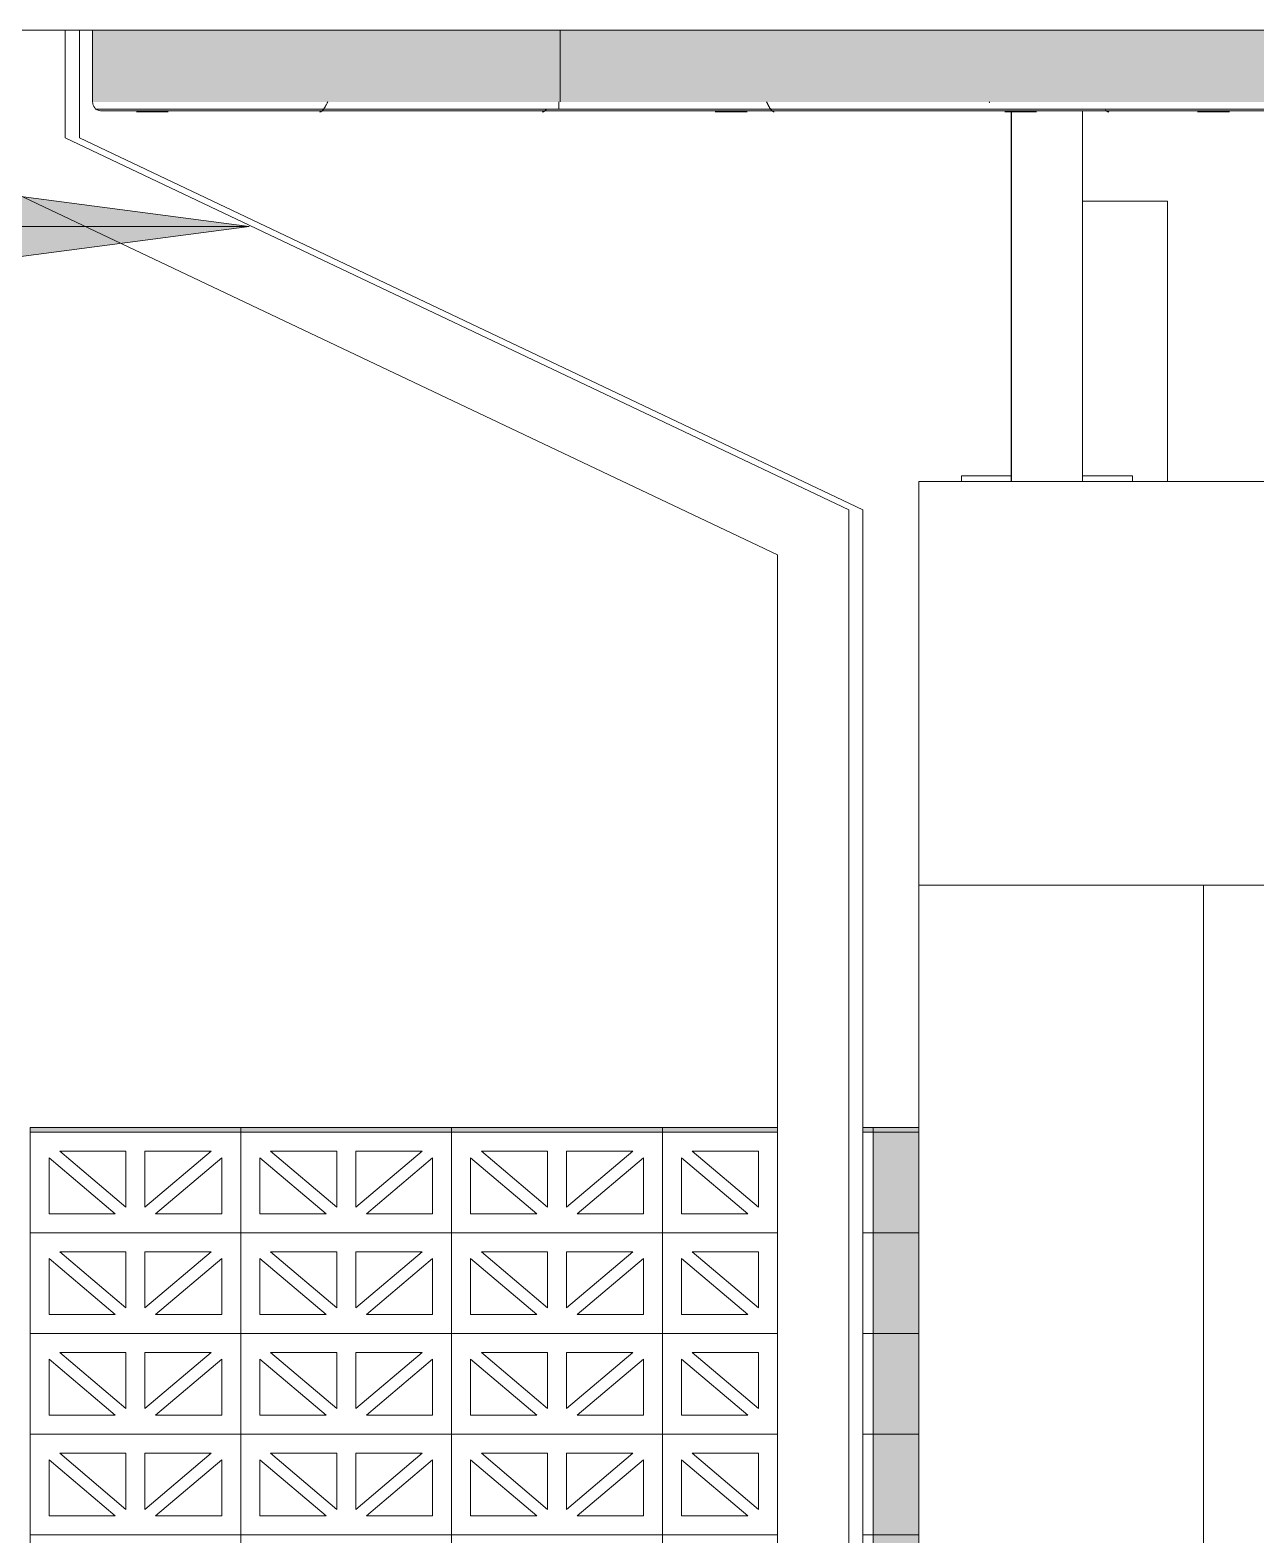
# Model space of a CAD drawing. Header units: millimetres. Extents: x -35517 to 139323, y -3702 to 5999.
# Drawn here: x 106609 to 107900, y 1696 to 3280 of the extents above; entities that cross this region are included whole.
import ezdxf

# ---------------------------------------------------------------- set-up
doc = ezdxf.new("R2010")
doc.units = ezdxf.units.MM
for name, color, linetype, lineweight in [('A-GENM', 13, 'Continuous', 5), ('A-GLAZ', 151, 'Continuous', 5), ('A-GLAZ-CURT', 52, 'Continuous', 5), ('A-GLAZ-CWMG', 51, 'Continuous', 5), ('A-ROOF-OTLN', 132, 'Continuous', 5), ('A-ROOF-PATT', 132, 'Continuous', 9), ('G-ANNO-TEXT', 231, 'Continuous', 5), ('I-WALL', 2, 'Continuous', 9), ('S-COLS', 52, 'Continuous', 5)]:
    doc.layers.add(name, color=color, linetype=linetype, lineweight=lineweight)

# ---------------------------------------------------------------- blocks, each defined once
blk = doc.blocks.new('M_Concrete-Rectangular-Column - 200 x 300m-1429465-GENERAL EAST ELEVATION')
at = {"layer": 'S-COLS'}
for p, q in [((-1031.3, 2380), (-1031.3, 275.3)), ((-731.3, 275.3), (-731.3, 2380))]:
    blk.add_line(p, q, dxfattribs=at)
blk = doc.blocks.new('The BREEZEBLOCK Family1 - The BREEZEBLOCK Family1-V462-GENERAL EAST ELEVATION')
at = {"layer": 'A-GLAZ-CURT'}
for p, q in [((-1745.2, 424), (-1745.2, 318)), ((-1523.2, 424), (-1745.2, 424)), ((-1523.2, 318), (-1523.2, 424)), ((-1725.2, 338), (-1725.2, 397.1)), ((-1725.2, 397.1), (-1655.4, 338)), ((-1713.9, 404), (-1644.2, 404)), ((-1644.2, 344.9), (-1713.9, 404)), ((-1644.2, 404), (-1644.2, 344.9)), ((-1624.2, 344.9), (-1624.2, 404)), ((-1624.2, 404), (-1554.4, 404)), ((-1554.4, 404), (-1624.2, 344.9)), ((-1612.9, 338), (-1543.2, 397.1)), ((-1543.2, 397.1), (-1543.2, 338)), ((-1655.4, 338), (-1725.2, 338)), ((-1543.2, 338), (-1612.9, 338)), ((-1745.2, 318), (-1523.2, 318))]:
    blk.add_line(p, q, dxfattribs=at)
blk = doc.blocks.new('The BREEZEBLOCK Family1 - The BREEZEBLOCK Family1-V482-GENERAL EAST ELEVATION')
at = {"layer": 'A-GLAZ-CURT'}
for p, q in [((-1301.2, 1166), (-1301.2, 1060)), ((-1180.1, 1166), (-1301.2, 1166)), ((-1079.2, 1166), (-1090.1, 1166)), ((-1079.2, 1060), (-1079.2, 1166)), ((-1269.9, 1146), (-1200.2, 1146)), ((-1200.2, 1086.9), (-1269.9, 1146)), ((-1200.2, 1146), (-1200.2, 1086.9)), ((-1180.2, 1086.9), (-1180.2, 1146)), ((-1281.2, 1080), (-1281.2, 1139.1)), ((-1281.2, 1139.1), (-1211.4, 1080)), ((-1211.4, 1080), (-1281.2, 1080)), ((-1301.2, 1060), (-1180.1, 1060)), ((-1090.1, 1060), (-1079.2, 1060))]:
    blk.add_line(p, q, dxfattribs=at)
blk = doc.blocks.new('System Panel - Glazed-V483-GENERAL EAST ELEVATION')
at = {"layer": 'A-GLAZ-CURT'}
blk.add_hatch(color=256, dxfattribs=at).paths.add_polyline_path([(-1765.2, 2120), (-1745.2, 2120), (-1745.2, 2125), (-1967.2, 2125), (-1967.2, 2120), (-1776.4, 2120)])
for p, q in [((-1745.2, 2125), (-1967.2, 2125)), ((-1967.2, 2125), (-1967.2, 2120)), ((-1745.2, 2120), (-1745.2, 2125))]:
    blk.add_line(p, q, dxfattribs=at)
blk = doc.blocks.new('System Panel - Glazed-V484-GENERAL EAST ELEVATION')
at = {"layer": 'A-GLAZ-CURT'}
h = blk.add_hatch(color=256, dxfattribs=at)
h.paths.add_polyline_path([(-1227.7, 2120), (-1180.1, 2120), (-1180.2, 2125), (-1301.2, 2125), (-1301.2, 2120), (-1269.9, 2120)])
h.paths.add_polyline_path([(-1079.2, 2120), (-1079.2, 2125), (-1090.1, 2125), (-1090.1, 2120)])
for p, q in [((-1180.1, 2125), (-1301.2, 2125)), ((-1301.2, 2125), (-1301.2, 2120)), ((-1079.2, 2125), (-1090.1, 2125)), ((-1079.2, 2120), (-1079.2, 2125))]:
    blk.add_line(p, q, dxfattribs=at)
blk = doc.blocks.new('System Panel - Glazed-V492-GENERAL EAST ELEVATION')
at = {"layer": 'A-GLAZ-CURT'}
blk.add_hatch(color=256, dxfattribs=at).paths.add_polyline_path([(-1076.9, 1060), (-1031.3, 1060), (-1031.3, 1166), (-1079.2, 1166), (-1079.2, 1060)])
for p, q in [((-1031.3, 1166), (-1079.2, 1166)), ((-1079.2, 1060), (-1031.3, 1060))]:
    blk.add_line(p, q, dxfattribs=at)
blk = doc.blocks.new('System Panel - Glazed-1205342-GENERAL EAST ELEVATION')
at = {"layer": 'A-GLAZ-CURT'}
blk.add_hatch(color=256, dxfattribs=at).paths.add_polyline_path([(-1076.9, 2120), (-1031.3, 2120), (-1031.3, 2125), (-1079.2, 2125), (-1079.2, 2120)])
for p, q in [((-1031.3, 2125), (-1079.2, 2125)), ((-1079.2, 2125), (-1079.2, 2120)), ((-1079.2, 2120), (-1031.3, 2120))]:
    blk.add_line(p, q, dxfattribs=at)
blk = doc.blocks.new('Downpipe - Downpipe-1373825-GENERAL EAST ELEVATION')
at = {"layer": 'A-GENM'}
for p, q in [((-1915.1, 3280.1), (-1915.1, 3166.5)), ((-1090.1, 2775), (-1915.1, 3166.5)), ((-1090.1, 992), (-1090.1, 2775))]:
    blk.add_line(p, q, dxfattribs=at)
blk = doc.blocks.new('Downpipe - Downpipe-V604-GENERAL EAST ELEVATION')
at = {"layer": 'A-GENM'}
for p, q in [((-1930.1, 3280.1), (-1930.1, 3166.5)), ((-1105.1, 2775), (-1930.1, 3166.5)), ((-2005.1, 3119), (-1180.1, 2727.6)), ((-1105.1, 990.2), (-1105.1, 2775)), ((-1180.1, 2727.6), (-1180.1, 980.8))]:
    blk.add_line(p, q, dxfattribs=at)
blk = doc.blocks.new('FP_607-GENERAL EAST ELEVATION')
at = {"layer": 'A-ROOF-OTLN'}
blk.add_line((-1891.8, 3195), (1265.5, 3195), dxfattribs=at)
at = {"layer": 'A-ROOF-PATT', "lineweight": 5}
for p, q in [((-1656, 3200.2), (-1656.2, 3199.8)), ((-1655.8, 3200.5), (-1656, 3200.2)), ((-1655.6, 3200.9), (-1655.8, 3200.5)), ((-1655.4, 3201.2), (-1655.6, 3200.9)), ((-1655.2, 3201.6), (-1655.4, 3201.2)), ((-1655, 3201.9), (-1655.2, 3201.6)), ((-1654.8, 3202.3), (-1655, 3201.9)), ((-1654.6, 3202.6), (-1654.8, 3202.3)), ((-1654.4, 3203), (-1654.6, 3202.6)), ((-1654.2, 3203.4), (-1654.4, 3203)), ((-1654, 3203.8), (-1654.2, 3203.4)), ((-1653.9, 3204.1), (-1654, 3203.8)), ((-1653.7, 3204.5), (-1653.9, 3204.1)), ((-1410.3, 3197), (-1410.3, 3204.5)), ((-1191.4, 3204.1), (-1191.6, 3204.5)), ((-1191.3, 3203.8), (-1191.4, 3204.1)), ((-1191.1, 3203.4), (-1191.3, 3203.8)), ((-1190.9, 3203), (-1191.1, 3203.4)), ((-1190.7, 3202.7), (-1190.9, 3203)), ((-1190.5, 3202.3), (-1190.7, 3202.7)), ((-1190.3, 3202), (-1190.5, 3202.3)), ((-1190.1, 3201.6), (-1190.3, 3202)), ((-1189.9, 3201.3), (-1190.1, 3201.6)), ((-1189.8, 3200.9), (-1189.9, 3201.3)), ((-1189.6, 3200.6), (-1189.8, 3200.9)), ((-1189.4, 3200.2), (-1189.6, 3200.6)), ((-1189.2, 3199.9), (-1189.4, 3200.2)), ((-1189, 3199.6), (-1189.2, 3199.9)), ((-956.9, 3204.2), (-957, 3204.5)), ((-956.7, 3204), (-956.9, 3204.2)), ((-956.6, 3203.7), (-956.7, 3204)), ((-1898.5, 3197), (1265.5, 3197)), ((-1855.2, 3194), (-1821.7, 3194)), ((-1661.9, 3193.9), (-1662.1, 3193.8)), ((-1661.7, 3193.9), (-1661.9, 3193.9)), ((-1661.5, 3193.9), (-1661.7, 3193.9)), ((-1661.3, 3194), (-1661.5, 3193.9)), ((-1661.1, 3194.1), (-1661.3, 3194)), ((-1660.9, 3194.2), (-1661.1, 3194.1)), ((-1660.7, 3194.2), (-1660.9, 3194.2)), ((-1660.6, 3194.4), (-1660.7, 3194.2)), ((-1660.4, 3194.5), (-1660.6, 3194.4)), ((-1660.2, 3194.6), (-1660.4, 3194.5)), ((-1660, 3194.8), (-1660.2, 3194.6)), ((-1659.8, 3194.9), (-1660, 3194.8)), ((-1659.6, 3195.1), (-1659.8, 3194.9)), ((-1659.4, 3195.3), (-1659.6, 3195.1)), ((-1659.2, 3195.5), (-1659.4, 3195.3)), ((-1659, 3195.7), (-1659.2, 3195.5)), ((-1658.8, 3195.9), (-1659, 3195.7)), ((-1658.6, 3196.1), (-1658.8, 3195.9)), ((-1658.5, 3196.3), (-1658.6, 3196.1)), ((-1658.3, 3196.6), (-1658.5, 3196.3)), ((-1658.1, 3196.8), (-1658.3, 3196.6)), ((-1657.9, 3197.1), (-1658.1, 3196.8)), ((-1657.7, 3197.4), (-1657.9, 3197.1)), ((-1657.5, 3197.6), (-1657.7, 3197.4)), ((-1657.3, 3197.9), (-1657.5, 3197.6)), ((-1657.1, 3198.2), (-1657.3, 3197.9)), ((-1656.9, 3198.5), (-1657.1, 3198.2)), ((-1656.7, 3198.8), (-1656.9, 3198.5)), ((-1656.5, 3199.2), (-1656.7, 3198.8)), ((-1656.3, 3199.5), (-1656.5, 3199.2)), ((-1656.2, 3199.8), (-1656.3, 3199.5)), ((-1427.3, 3193.9), (-1427.5, 3193.8)), ((-1427.1, 3193.9), (-1427.3, 3193.9)), ((-1426.9, 3193.9), (-1427.1, 3193.9)), ((-1426.7, 3194), (-1426.9, 3193.9)), ((-1426.5, 3194.1), (-1426.7, 3194)), ((-1426.4, 3194.1), (-1426.5, 3194.1)), ((-1426.2, 3194.2), (-1426.4, 3194.1)), ((-1426, 3194.3), (-1426.2, 3194.2)), ((-1425.8, 3194.4), (-1426, 3194.3)), ((-1425.6, 3194.6), (-1425.8, 3194.4)), ((-1425.4, 3194.7), (-1425.6, 3194.6)), ((-1425.2, 3194.8), (-1425.4, 3194.7)), ((-1425.1, 3195), (-1425.2, 3194.8)), ((-1424.9, 3195.2), (-1425.1, 3195)), ((-1424.7, 3195.4), (-1424.9, 3195.2)), ((-1424.5, 3195.5), (-1424.7, 3195.4)), ((-1424.3, 3195.7), (-1424.5, 3195.5)), ((-1424.1, 3196), (-1424.3, 3195.7)), ((-1423.9, 3196.2), (-1424.1, 3196)), ((-1423.8, 3196.4), (-1423.9, 3196.2)), ((-1245.6, 3194), (-1212.1, 3194)), ((-1188.8, 3199.3), (-1189, 3199.6)), ((-1188.6, 3198.9), (-1188.8, 3199.3)), ((-1188.4, 3198.6), (-1188.6, 3198.9)), ((-1188.3, 3198.3), (-1188.4, 3198.6)), ((-1188.1, 3198), (-1188.3, 3198.3)), ((-1187.9, 3197.8), (-1188.1, 3198)), ((-1187.7, 3197.5), (-1187.9, 3197.8)), ((-1187.5, 3197.2), (-1187.7, 3197.5)), ((-1187.3, 3196.9), (-1187.5, 3197.2)), ((-1187.1, 3196.7), (-1187.3, 3196.9)), ((-1186.9, 3196.4), (-1187.1, 3196.7)), ((-1186.8, 3196.2), (-1186.9, 3196.4)), ((-1186.6, 3196), (-1186.8, 3196.2)), ((-1186.4, 3195.8), (-1186.6, 3196)), ((-1186.2, 3195.6), (-1186.4, 3195.8)), ((-1186, 3195.4), (-1186.2, 3195.6)), ((-1185.8, 3195.2), (-1186, 3195.4)), ((-1185.6, 3195), (-1185.8, 3195.2)), ((-1185.4, 3194.9), (-1185.6, 3195)), ((-1185.2, 3194.7), (-1185.4, 3194.9)), ((-1185.1, 3194.6), (-1185.2, 3194.7)), ((-1184.9, 3194.4), (-1185.1, 3194.6)), ((-1184.7, 3194.3), (-1184.9, 3194.4)), ((-1184.5, 3194.2), (-1184.7, 3194.3)), ((-1184.3, 3194.1), (-1184.5, 3194.2)), ((-1184.1, 3194.1), (-1184.3, 3194.1)), ((-1183.9, 3194), (-1184.1, 3194.1)), ((-1183.7, 3193.9), (-1183.9, 3194)), ((-1183.6, 3193.9), (-1183.7, 3193.9)), ((-1183.4, 3193.9), (-1183.6, 3193.9)), ((-940.8, 3194), (-907.3, 3194)), ((-834.4, 3195.7), (-834.6, 3195.9)), ((-834.2, 3195.5), (-834.4, 3195.7)), ((-834, 3195.3), (-834.2, 3195.5)), ((-833.8, 3195.2), (-834, 3195.3)), ((-833.6, 3195), (-833.8, 3195.2)), ((-833.5, 3194.8), (-833.6, 3195)), ((-833.3, 3194.7), (-833.5, 3194.8)), ((-833.1, 3194.6), (-833.3, 3194.7)), ((-832.9, 3194.4), (-833.1, 3194.6)), ((-832.7, 3194.3), (-832.9, 3194.4)), ((-832.5, 3194.2), (-832.7, 3194.3)), ((-832.4, 3194.1), (-832.5, 3194.2)), ((-832.2, 3194.1), (-832.4, 3194.1)), ((-832, 3194), (-832.2, 3194.1)), ((-831.8, 3193.9), (-832, 3194)), ((-831.6, 3193.9), (-831.8, 3193.9)), ((-831.4, 3193.9), (-831.6, 3193.9)), ((-831.2, 3193.8), (-831.4, 3193.9)), ((-737.6, 3194), (-704.1, 3194))]:
    blk.add_line(p, q, dxfattribs=at)
blk = doc.blocks.new('Rectangular Mullion - 30x75-V610-GENERAL EAST ELEVATION')
at = {"layer": 'A-GLAZ-CWMG'}
blk.add_line((-934, 2805), (-934, 3195), dxfattribs=at)
blk = doc.blocks.new('Windows 1 - Windows 1-1464804-GENERAL EAST ELEVATION')
at = {"layer": 'A-GLAZ'}
for p, q in [((-986.3, 2811), (-934, 2811)), ((-986.3, 2805), (-986.3, 2811)), ((-858.8, 2811), (-806.3, 2811)), ((-806.3, 2805), (-806.3, 2811))]:
    blk.add_line(p, q, dxfattribs=at)

msp = doc.modelspace()

# ---------------------------------------------------------------- hatches: boundary and pattern name
at = {"layer": 'A-ROOF-PATT', "lineweight": 5}
h = msp.add_hatch(dxfattribs=at)
h.set_pattern_fill('FP_128', color=256, style=0, pattern_type=2)
h.set_pattern_definition([(0, (121757.79, 0), (406.4, 101.6), [33.528, -271.272, 33.528, -271.272, -1625.6]), (0, (121757.79, 0), (406.4, 101.6), [-609.6, 33.528, -576.072, 33.528, -271.272, -711.2]), (0, (121757.79, 0), (406.4, 101.6), [-1524, 33.528, -169.672, 33.528, -474.472]), (120, (121910.19, 50.8), (-291.1882, 301.1527), [33.528, -271.272, 33.528, -271.272, -1625.6]), (120, (121910.19, 50.8), (-291.1882, 301.1527), [-609.6, 33.528, -576.072, 33.528, -271.272, -711.2]), (120, (121910.19, 50.8), (-291.1882, 301.1527), [-1524, 33.528, -169.672, 33.528, -474.472]), (240, (121960.99, 254), (-115.2118, -402.7527), [33.528, -271.272, 33.528, -271.272, -1625.6]), (240, (121960.99, 254), (-115.2118, -402.7527), [-609.6, 33.528, -576.072, 33.528, -271.272, -711.2]), (240, (121960.99, 254), (-115.2118, -402.7527), [-1524, 33.528, -169.672, 33.528, -474.472])])
h.paths.add_polyline_path([(118811.1, 3204.5), (129405.7, 3204.5), (129405.7, 3280.1), (116286.7, 3280.1), (116286.7, 3204.5), (118735.7, 3204.5)])
h.paths.add_polyline_path([(131656.9, 3204.5), (131656.9, 3280.1), (129480.7, 3280.1), (129480.7, 3204.5), (131480.4, 3204.5)])
h.paths.add_polyline_path([(106745.2, 3204.5), (109841.7, 3204.5), (109841.7, 3280.1), (106674.9, 3280.1), (106674.9, 3204.5)])
h.paths.add_polyline_path([(109916.7, 3204.5), (116211.7, 3204.5), (116211.7, 3280.1), (109916.7, 3280.1)])
h = msp.add_hatch(dxfattribs=at)
h.set_pattern_fill('FP_129', color=256, style=0, pattern_type=2)
h.set_pattern_definition([(0, (119165.9, 3309.8), (0, 1200), []), (90, (119166, 3309.8), (-2400, 1e-13), [])])
h.paths.add_polyline_path([(118811.1, 3204.5), (129405.7, 3204.5), (129405.7, 3280.1), (116286.7, 3280.1), (116286.7, 3204.5), (118735.7, 3204.5)])
h.paths.add_polyline_path([(131656.9, 3204.5), (131656.9, 3280.1), (129480.7, 3280.1), (129480.7, 3204.5), (131480.4, 3204.5)])
h.paths.add_polyline_path([(106745.2, 3204.5), (109841.7, 3204.5), (109841.7, 3280.1), (106674.9, 3280.1), (106674.9, 3204.5)])
h.paths.add_polyline_path([(109916.7, 3204.5), (116211.7, 3204.5), (116211.7, 3280.1), (109916.7, 3280.1)])
at = {"layer": 'G-ANNO-TEXT'}
msp.add_hatch(color=7, dxfattribs=at).paths.add_polyline_path([(106839.8, 3073.3), (106539.8, 3112.8), (106539.8, 3033.8)])

# ---------------------------------------------------------------- linework, layer by layer
at = {"layer": 'A-ROOF-OTLN'}
for p, q in [((109841.7, 3280.1), (106595.7, 3280.1)), ((106674.9, 3204.5), (106674.9, 3280.1))]:
    msp.add_line(p, q, dxfattribs=at)
msp.add_open_spline([(106684.4, 3195), (106683.6, 3195), (106682.3, 3195.2), (106680.8, 3195.7), (106679.8, 3196.2), (106679.1, 3196.6), (106678.4, 3197.1), (106677.8, 3197.6), (106677.2, 3198.2), (106676.7, 3198.9), (106676.1, 3199.7), (106675.6, 3200.9), (106675.1, 3202.4), (106674.9, 3203.7), (106674.9, 3204.5)], degree=3, knots=[0, 0, 0, 0, 0.166667, 0.25, 0.333333, 0.375, 0.416667, 0.5, 0.541667, 0.583333, 0.666667, 0.75, 0.833333, 1, 1, 1, 1], dxfattribs=at)
at = {"layer": 'G-ANNO-TEXT', "color": 7}
for p, q in [((106839.8, 3073.3), (106539.8, 3112.8)), ((106839.8, 3073.3), (102854.4, 3073.3)), ((106539.8, 3033.8), (106839.8, 3073.3))]:
    msp.add_line(p, q, dxfattribs=at)
at = {"layer": 'I-WALL'}
for p, q in [((107717.4, 3100), (107806.9, 3100)), ((107806.9, 3100), (107806.9, 2805)), ((109841.7, 2805), (107544.9, 2805)), ((107544.9, 2805), (107544.9, 2380)), ((107544.9, 2380), (109841.7, 2380))]:
    msp.add_line(p, q, dxfattribs=at)
at = {"layer": 'S-COLS'}
for p, q in [((107642.4, 3195), (107642.4, 2805)), ((107717.4, 2805), (107717.4, 3195))]:
    msp.add_line(p, q, dxfattribs=at)

# ---------------------------------------------------------------- block references
at = {"layer": 'A-GENM'}
for name in ['Downpipe - Downpipe-V604-GENERAL EAST ELEVATION', 'Downpipe - Downpipe-1373825-GENERAL EAST ELEVATION']:
    msp.add_blockref(name, (108576.2, 0), dxfattribs=at)
at = {"layer": 'A-GLAZ'}
msp.add_blockref('Windows 1 - Windows 1-1464804-GENERAL EAST ELEVATION', (108576.2, 0), dxfattribs=at)
at = {"layer": 'A-GLAZ-CURT'}
for name, p in [('System Panel - Glazed-V483-GENERAL EAST ELEVATION', (108576.2, 0)), ('System Panel - Glazed-V483-GENERAL EAST ELEVATION', (108798.2, 0)), ('System Panel - Glazed-V483-GENERAL EAST ELEVATION', (109020.2, 0)), ('System Panel - Glazed-V484-GENERAL EAST ELEVATION', (108576.2, 0)), ('System Panel - Glazed-1205342-GENERAL EAST ELEVATION', (108576.2, 0)), ('The BREEZEBLOCK Family1 - The BREEZEBLOCK Family1-V462-GENERAL EAST ELEVATION', (108354.2, 1696)), ('The BREEZEBLOCK Family1 - The BREEZEBLOCK Family1-V462-GENERAL EAST ELEVATION', (108576.2, 1696)), ('The BREEZEBLOCK Family1 - The BREEZEBLOCK Family1-V462-GENERAL EAST ELEVATION', (108798.2, 1696)), ('The BREEZEBLOCK Family1 - The BREEZEBLOCK Family1-V482-GENERAL EAST ELEVATION', (108576.2, 954)), ('System Panel - Glazed-V492-GENERAL EAST ELEVATION', (108576.2, 954)), ('The BREEZEBLOCK Family1 - The BREEZEBLOCK Family1-V462-GENERAL EAST ELEVATION', (108354.2, 1590)), ('The BREEZEBLOCK Family1 - The BREEZEBLOCK Family1-V462-GENERAL EAST ELEVATION', (108576.2, 1590)), ('The BREEZEBLOCK Family1 - The BREEZEBLOCK Family1-V462-GENERAL EAST ELEVATION', (108798.2, 1590)), ('The BREEZEBLOCK Family1 - The BREEZEBLOCK Family1-V482-GENERAL EAST ELEVATION', (108576.2, 848)), ('System Panel - Glazed-V492-GENERAL EAST ELEVATION', (108576.2, 848)), ('The BREEZEBLOCK Family1 - The BREEZEBLOCK Family1-V462-GENERAL EAST ELEVATION', (108354.2, 1484)), ('The BREEZEBLOCK Family1 - The BREEZEBLOCK Family1-V462-GENERAL EAST ELEVATION', (108576.2, 1484)), ('The BREEZEBLOCK Family1 - The BREEZEBLOCK Family1-V462-GENERAL EAST ELEVATION', (108798.2, 1484)), ('The BREEZEBLOCK Family1 - The BREEZEBLOCK Family1-V482-GENERAL EAST ELEVATION', (108576.2, 742)), ('System Panel - Glazed-V492-GENERAL EAST ELEVATION', (108576.2, 742)), ('The BREEZEBLOCK Family1 - The BREEZEBLOCK Family1-V462-GENERAL EAST ELEVATION', (108354.2, 1378)), ('The BREEZEBLOCK Family1 - The BREEZEBLOCK Family1-V462-GENERAL EAST ELEVATION', (108576.2, 1378)), ('The BREEZEBLOCK Family1 - The BREEZEBLOCK Family1-V462-GENERAL EAST ELEVATION', (108798.2, 1378)), ('The BREEZEBLOCK Family1 - The BREEZEBLOCK Family1-V482-GENERAL EAST ELEVATION', (108576.2, 636)), ('System Panel - Glazed-V492-GENERAL EAST ELEVATION', (108576.2, 636)), ('The BREEZEBLOCK Family1 - The BREEZEBLOCK Family1-V462-GENERAL EAST ELEVATION', (108354.2, 1272)), ('The BREEZEBLOCK Family1 - The BREEZEBLOCK Family1-V462-GENERAL EAST ELEVATION', (108576.2, 1272)), ('The BREEZEBLOCK Family1 - The BREEZEBLOCK Family1-V462-GENERAL EAST ELEVATION', (108798.2, 1272)), ('The BREEZEBLOCK Family1 - The BREEZEBLOCK Family1-V482-GENERAL EAST ELEVATION', (108576.2, 530)), ('System Panel - Glazed-V492-GENERAL EAST ELEVATION', (108576.2, 530))]:
    msp.add_blockref(name, p, dxfattribs=at)
at = {"layer": 'A-GLAZ-CWMG'}
msp.add_blockref('Rectangular Mullion - 30x75-V610-GENERAL EAST ELEVATION', (108576.2, 0), dxfattribs=at)
at = {"layer": 'A-ROOF-OTLN'}
msp.add_blockref('FP_607-GENERAL EAST ELEVATION', (108576.2, 0), dxfattribs=at)
at = {"layer": 'S-COLS'}
msp.add_blockref('M_Concrete-Rectangular-Column - 200 x 300m-1429465-GENERAL EAST ELEVATION', (108576.2, 0), dxfattribs=at)

doc.saveas('drawing.dxf')
